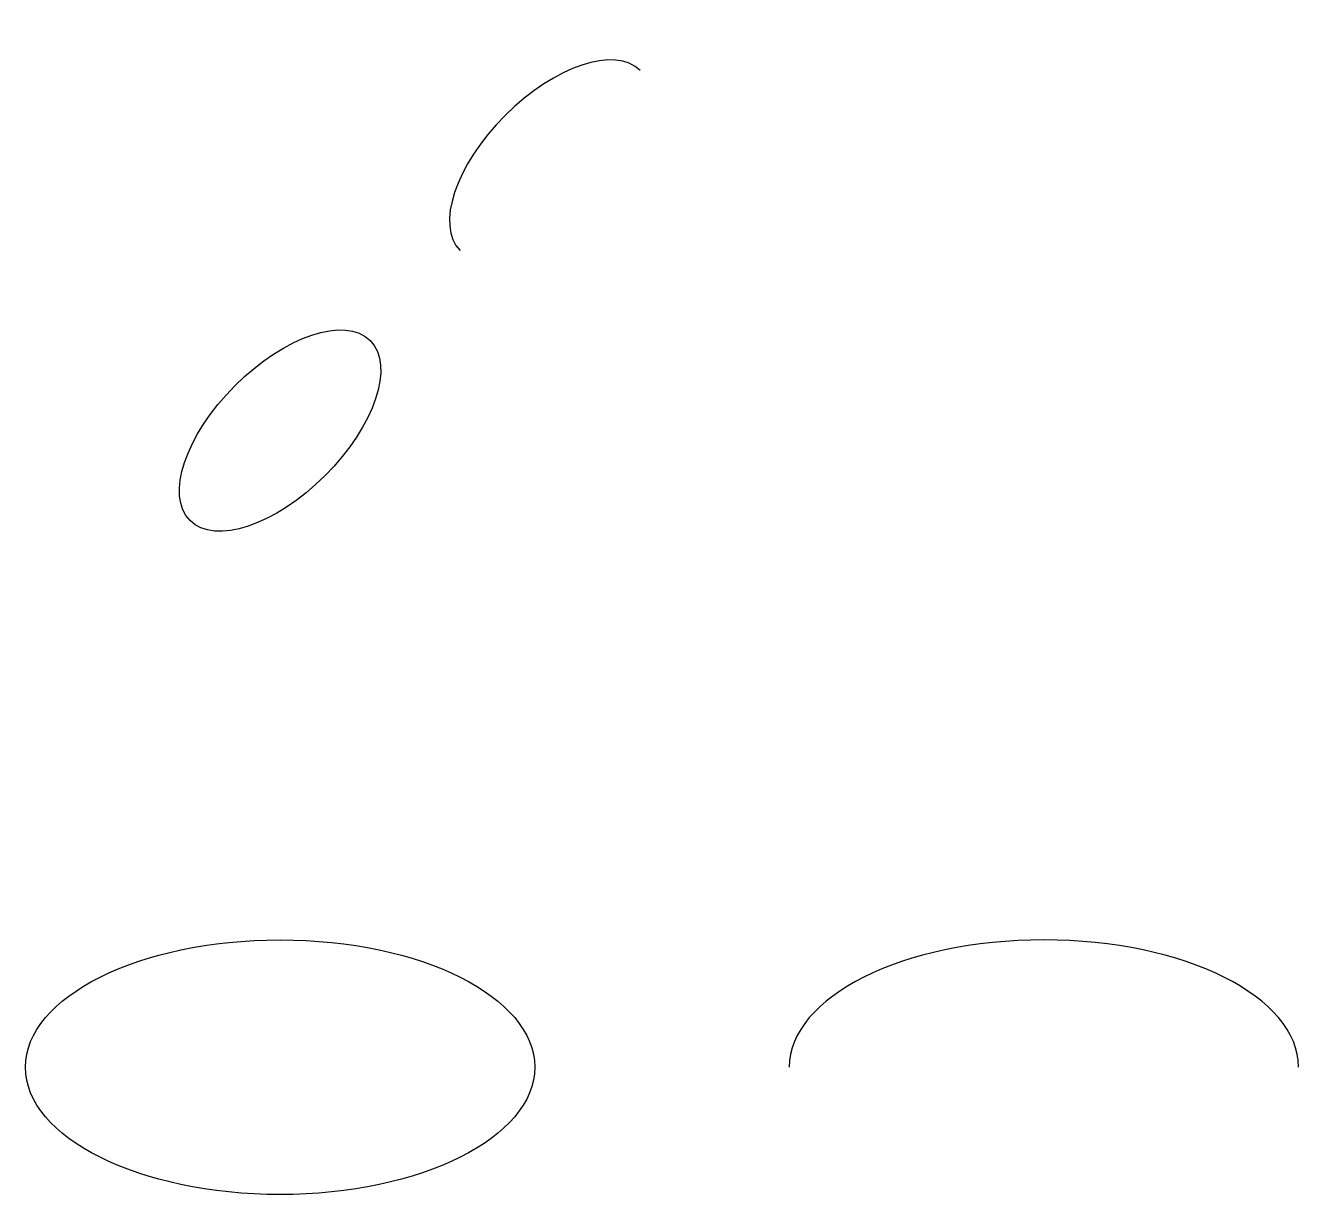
# Model space of a CAD drawing. Header units: millimetres. Extents: x -20 to 80, y -10 to 82.
import ezdxf

# ---------------------------------------------------------------- set-up
doc = ezdxf.new("R2010")
doc.units = ezdxf.units.MM
doc.layers.get('0').update_dxf_attribs({"linetype": 'CONTINUOUS'})

# ---------------------------------------------------------------- blocks, each defined once
blk = doc.blocks.new('HOLE')
blk.add_circle((0, 0), 10)
blk.add_arc((30, 0), 10, 0, 180)

msp = doc.modelspace()

# ---------------------------------------------------------------- block references
at = {"yscale": 0.5, "rotation": 45}
msp.add_blockref('HOLE', (0, 50), dxfattribs=at)
at = {"xscale": 2}
msp.add_blockref('HOLE', (0, 0), dxfattribs=at)

doc.saveas('drawing.dxf')
